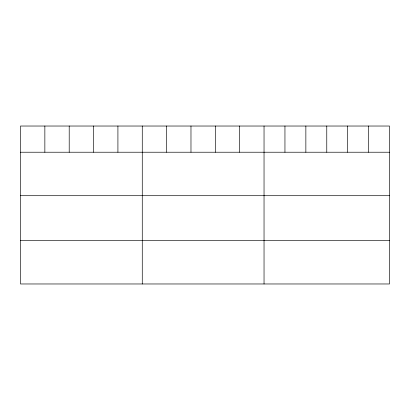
<?xml version="1.0" encoding="UTF-8"?>
<svg xmlns="http://www.w3.org/2000/svg" width="410" height="410" viewBox="0 0 410 410"><rect width="100%" height="100%" fill="white"/><g stroke="black" fill="none" stroke-linecap="round" stroke-linejoin="round"><path stroke-width="0.61" d="M389.5 152.223L389.5 283.971L20.5 283.971L20.5 126.029L389.5 126.029L389.5 152.223L20.5 152.223M20.5 195.703L389.5 195.703M20.5 240.496L389.5 240.496M368.59 126.029L368.59 152.223M347.68 126.029L347.68 152.223M326.77 126.029L326.77 152.223M305.86 126.029L305.86 152.223M284.95 126.029L284.95 152.223M264.04 126.029L264.04 283.971M239.686 126.029L239.686 152.223M215.332 126.029L215.332 152.223M190.978 126.029L190.978 152.223M166.624 126.029L166.624 152.223M142.27 126.029L142.27 283.971M117.916 126.029L117.916 152.223M93.562 126.029L93.562 152.223M69.208 126.029L69.208 152.223M44.854 126.029L44.854 152.223"/></g></svg>
